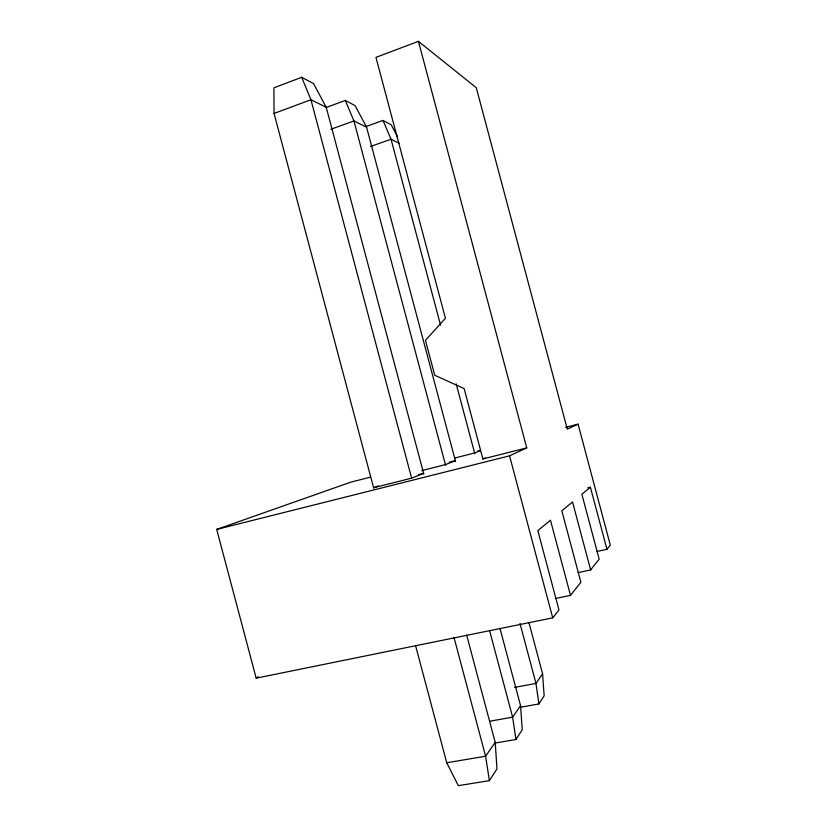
<?xml version="1.0" encoding="UTF-8"?>
<svg xmlns="http://www.w3.org/2000/svg" width="827" height="827" viewBox="0 0 827 827"><rect width="100%" height="100%" fill="white"/><g stroke="black" fill="none" stroke-linecap="round" stroke-linejoin="round"><path stroke-width="1.24" d="M415.516 645.391L446.735 762.763L458.313 785.65L489.388 780.647L496.975 768.883L495.208 742.346L466.645 635.043M494.918 743.101L515.955 739.493L522.23 729.755L520.565 705.679L499.984 628.375M520.214 707.302L538.904 703.932L544.156 695.807L542.584 673.829L528.949 622.648M495.208 742.346L485.604 756.229L489.388 780.647M520.565 705.679L512.626 717.154L515.955 739.493M542.584 673.829L535.958 683.412L538.904 703.932M370.568 477.117L350.565 482.224L216.695 529.414L256.174 678.161L552.715 617.852L558.969 609.954L537.829 530.624L550.462 520.204L570.496 595.378L555.351 598.541M570.496 595.378L580.874 582.249L561.843 510.807L572.532 501.979L590.633 569.917L578.052 572.615M590.633 569.917L599.162 559.145L581.867 494.277L590.395 487.227L606.946 549.304L596.898 551.506M606.946 549.304L610.305 545.055L578.073 424.158L565.575 427.352M256.174 678.161L258.22 676.806M216.695 529.414L509.556 455.842L526.747 447.893L418.431 41.35L375.944 57.363L445.433 318.281L425.44 340.321L434.733 375.241L464.154 388.607L482.885 458.954L526.747 447.893M578.073 424.158L567.301 429.141L476.29 87.734L418.431 41.35M482.885 458.954L485.242 457.941M480.518 450.612L474.595 452.979L454.809 458.013M378.352 485.904L373.597 487.744L411.629 478.161L423.62 473.364L418.7 474.605M423.817 474.098L326.21 107.272L313.516 83.558L301.69 77.283L273.882 87.838L274.057 113.454L373.68 488.054M274.057 113.454L310.942 99.747L326.21 107.272M325.518 107.717L345.304 100.439L355.103 105.629L366.568 127.172L455.512 461.311M330.883 129.26L353.935 120.949L366.568 127.172M366.444 126.376L383.015 120.442L391.192 124.784L397.56 136.806M370.548 146.472L391.057 139.256L399.503 143.422M478.058 450.891L480.477 450.27M449.278 462.21L455.346 460.67L445.422 464.64L421.729 470.646M587.883 487.827L590.395 487.227M514.549 687.402L535.958 683.412L520.007 623.506M489.739 721.227L512.626 717.154L489.718 631.084M446.735 762.763L485.604 756.229L454.064 637.658M383.015 120.442L391.057 139.256L440.574 325.218M345.304 100.439L353.935 120.949L445.567 465.198M301.69 77.283L310.942 99.747L411.557 477.903M509.556 455.842L552.715 617.852M456.194 383.883L474.812 453.775"/></g></svg>
